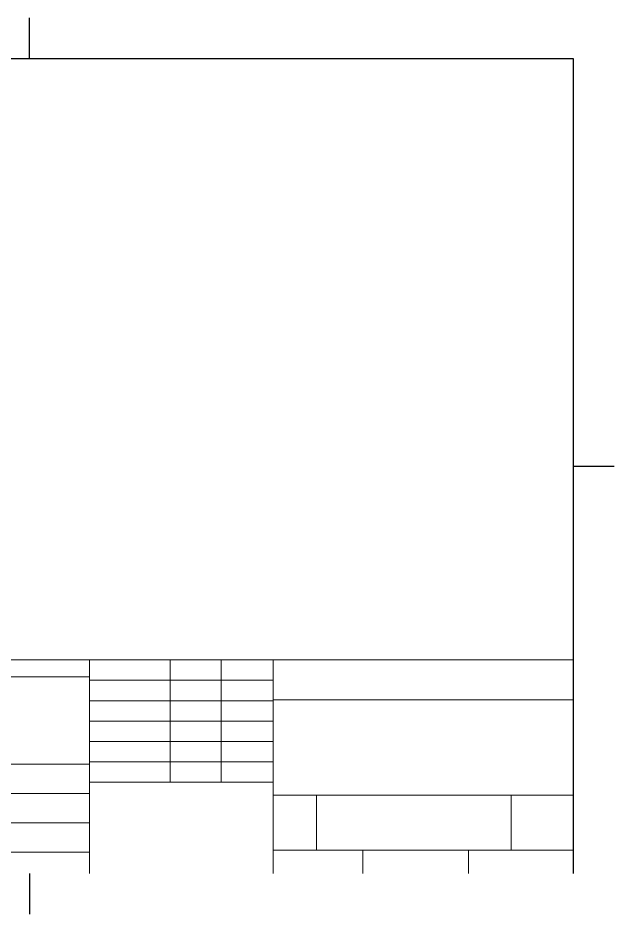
# Model space of a CAD drawing. Header units: millimetres. Extents: x 32 to 2762, y 32 to 2127.
# Drawn here: x 1370 to 2762, y 32 to 2127 of the extents above; entities that cross this region are included whole.
import ezdxf

# ---------------------------------------------------------------- set-up
doc = ezdxf.new("R2010")
doc.units = ezdxf.units.MM

msp = doc.modelspace()

# ---------------------------------------------------------------- linework, layer by layer
at = {"color": 7, "linetype": 'Continuous'}
for p, q in [((1397, 2032), (1397, 2127.25)), ((127, 2032), (2667, 2032)), ((2667, 2032), (2667, 127)), ((2667, 1079.5), (2762.25, 1079.5)), ((1397, 127), (1397, 31.75))]:
    msp.add_line(p, q, dxfattribs=at)
at = {"color": 7, "linetype": 'Continuous', "lineweight": 0}
for p, q in [((683.541, 625.944), (2667, 625.944)), ((1536.626, 625.944), (1536.626, 127)), ((1725.601, 625.944), (1725.601, 340.194)), ((1844.607, 625.944), (1844.607, 340.194)), ((1966.285, 625.944), (1966.285, 127)), ((2667, 625.944), (2667, 127)), ((1536.626, 586.742), (1185.737, 586.742)), ((1536.626, 578.319), (1966.285, 578.319)), ((1536.626, 530.694), (1966.285, 530.694)), ((1966.285, 532.688), (2667, 532.688)), ((1536.626, 483.069), (1966.285, 483.069)), ((1966.285, 435.444), (1536.626, 435.444)), ((1185.737, 381.946), (1536.626, 381.946)), ((1966.285, 387.819), (1536.626, 387.819)), ((1966.285, 340.194), (1536.626, 340.194)), ((1185.737, 313.366), (1536.626, 313.366)), ((1966.285, 309.845), (2667, 309.845)), ((2066.753, 309.845), (2066.753, 181.073)), ((2521.728, 309.845), (2521.728, 181.073)), ((1185.737, 244.786), (1536.626, 244.786)), ((683.541, 176.854), (1536.626, 176.854)), ((1966.285, 181.073), (2667, 181.073)), ((2175.362, 181.073), (2175.362, 127)), ((2422.227, 181.073), (2422.227, 127))]:
    msp.add_line(p, q, dxfattribs=at)

doc.saveas('drawing.dxf')
